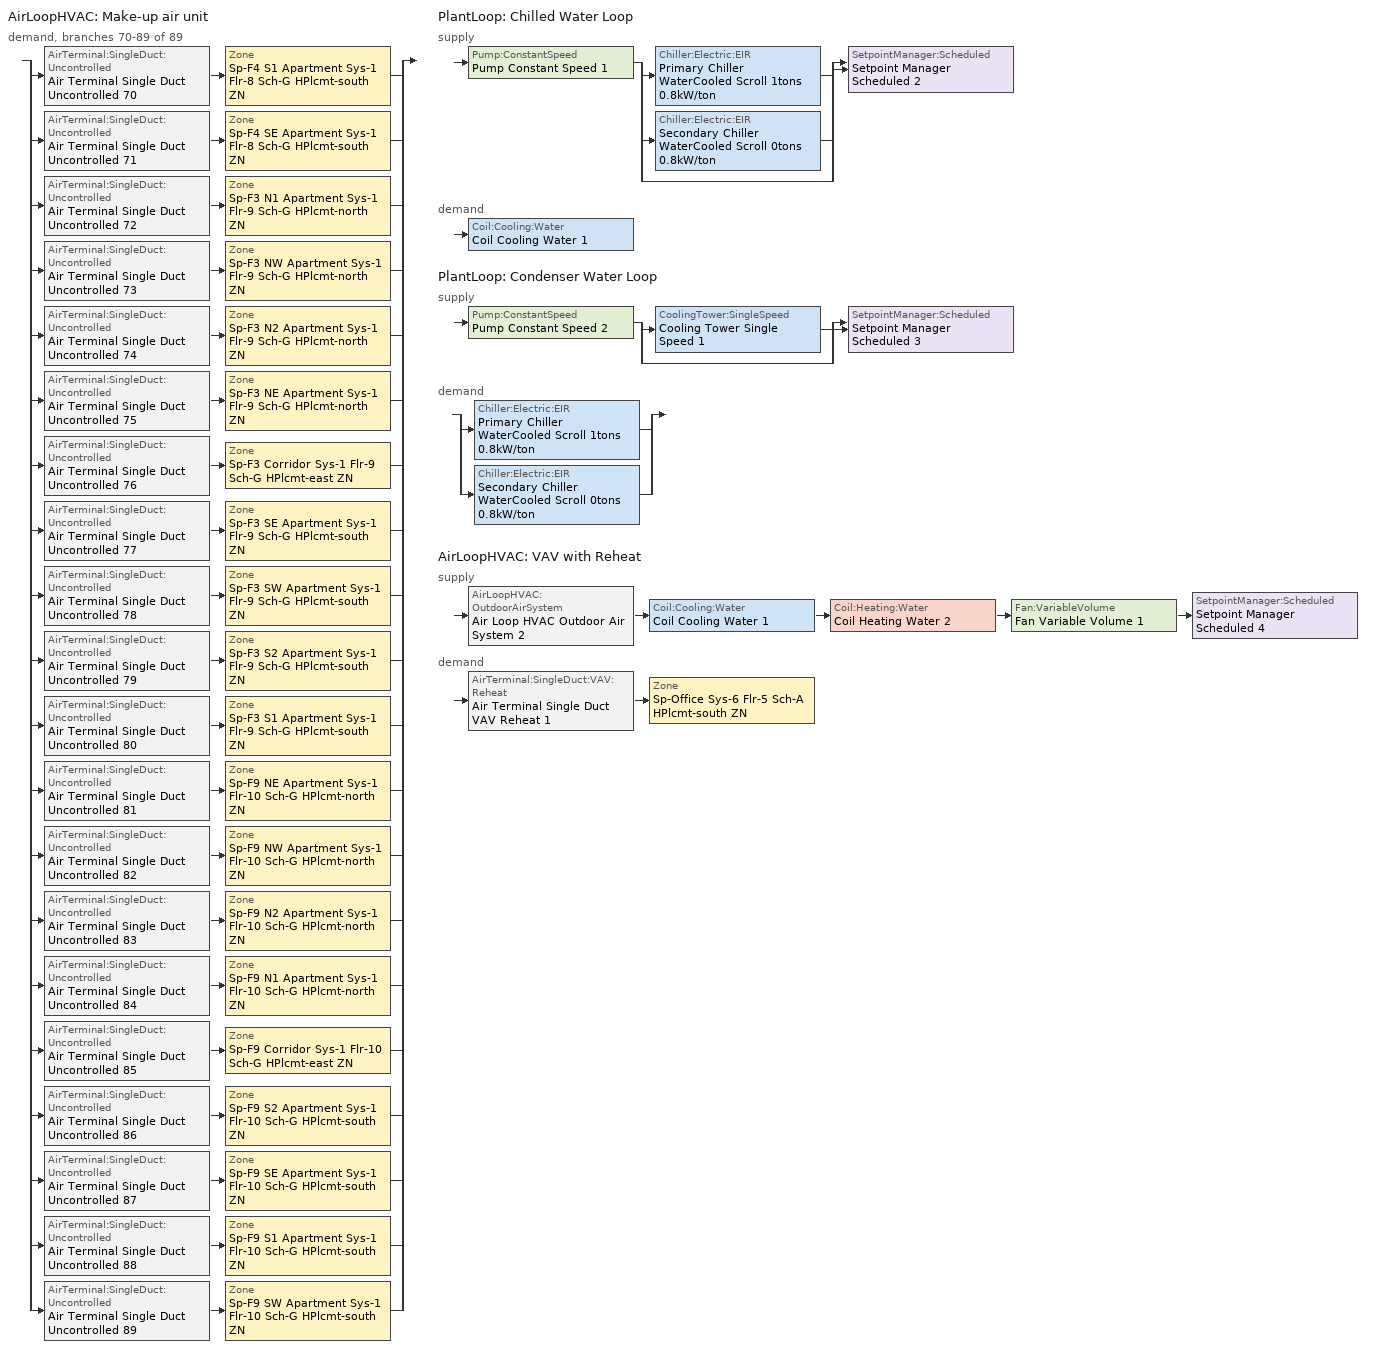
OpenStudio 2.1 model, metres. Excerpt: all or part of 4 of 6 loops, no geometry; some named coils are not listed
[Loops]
AirLoopHVAC 'Make-up air unit'
 demand, branches 70-89 of 89: split
  | AirTerminal:SingleDuct:Uncontrolled 'Air Terminal Single Duct Uncontrolled 70' > Zone 'Sp-F4 S1 Apartment Sys-1 Flr-8 Sch-G HPlcmt-south ZN'
  | AirTerminal:SingleDuct:Uncontrolled 'Air Terminal Single Duct Uncontrolled 71' > Zone 'Sp-F4 SE Apartment Sys-1 Flr-8 Sch-G HPlcmt-south ZN'
  | AirTerminal:SingleDuct:Uncontrolled 'Air Terminal Single Duct Uncontrolled 72' > Zone 'Sp-F3 N1 Apartment Sys-1 Flr-9 Sch-G HPlcmt-north ZN'
  | AirTerminal:SingleDuct:Uncontrolled 'Air Terminal Single Duct Uncontrolled 73' > Zone 'Sp-F3 NW Apartment Sys-1 Flr-9 Sch-G HPlcmt-north ZN'
  | AirTerminal:SingleDuct:Uncontrolled 'Air Terminal Single Duct Uncontrolled 74' > Zone 'Sp-F3 N2 Apartment Sys-1 Flr-9 Sch-G HPlcmt-north ZN'
  | AirTerminal:SingleDuct:Uncontrolled 'Air Terminal Single Duct Uncontrolled 75' > Zone 'Sp-F3 NE Apartment Sys-1 Flr-9 Sch-G HPlcmt-north ZN'
  | AirTerminal:SingleDuct:Uncontrolled 'Air Terminal Single Duct Uncontrolled 76' > Zone 'Sp-F3 Corridor Sys-1 Flr-9 Sch-G HPlcmt-east ZN'
  | AirTerminal:SingleDuct:Uncontrolled 'Air Terminal Single Duct Uncontrolled 77' > Zone 'Sp-F3 SE Apartment Sys-1 Flr-9 Sch-G HPlcmt-south ZN'
  | AirTerminal:SingleDuct:Uncontrolled 'Air Terminal Single Duct Uncontrolled 78' > Zone 'Sp-F3 SW Apartment Sys-1 Flr-9 Sch-G HPlcmt-south ZN'
  | AirTerminal:SingleDuct:Uncontrolled 'Air Terminal Single Duct Uncontrolled 79' > Zone 'Sp-F3 S2 Apartment Sys-1 Flr-9 Sch-G HPlcmt-south ZN'
  | AirTerminal:SingleDuct:Uncontrolled 'Air Terminal Single Duct Uncontrolled 80' > Zone 'Sp-F3 S1 Apartment Sys-1 Flr-9 Sch-G HPlcmt-south ZN'
  | AirTerminal:SingleDuct:Uncontrolled 'Air Terminal Single Duct Uncontrolled 81' > Zone 'Sp-F9 NE Apartment Sys-1 Flr-10 Sch-G HPlcmt-north ZN'
  | AirTerminal:SingleDuct:Uncontrolled 'Air Terminal Single Duct Uncontrolled 82' > Zone 'Sp-F9 NW Apartment Sys-1 Flr-10 Sch-G HPlcmt-north ZN'
  | AirTerminal:SingleDuct:Uncontrolled 'Air Terminal Single Duct Uncontrolled 83' > Zone 'Sp-F9 N2 Apartment Sys-1 Flr-10 Sch-G HPlcmt-north ZN'
  | AirTerminal:SingleDuct:Uncontrolled 'Air Terminal Single Duct Uncontrolled 84' > Zone 'Sp-F9 N1 Apartment Sys-1 Flr-10 Sch-G HPlcmt-north ZN'
  | AirTerminal:SingleDuct:Uncontrolled 'Air Terminal Single Duct Uncontrolled 85' > Zone 'Sp-F9 Corridor Sys-1 Flr-10 Sch-G HPlcmt-east ZN'
  | AirTerminal:SingleDuct:Uncontrolled 'Air Terminal Single Duct Uncontrolled 86' > Zone 'Sp-F9 S2 Apartment Sys-1 Flr-10 Sch-G HPlcmt-south ZN'
  | AirTerminal:SingleDuct:Uncontrolled 'Air Terminal Single Duct Uncontrolled 87' > Zone 'Sp-F9 SE Apartment Sys-1 Flr-10 Sch-G HPlcmt-south ZN'
  | AirTerminal:SingleDuct:Uncontrolled 'Air Terminal Single Duct Uncontrolled 88' > Zone 'Sp-F9 S1 Apartment Sys-1 Flr-10 Sch-G HPlcmt-south ZN'
  | AirTerminal:SingleDuct:Uncontrolled 'Air Terminal Single Duct Uncontrolled 89' > Zone 'Sp-F9 SW Apartment Sys-1 Flr-10 Sch-G HPlcmt-south ZN'
PlantLoop 'Chilled Water Loop'
 supply: Pump:ConstantSpeed 'Pump Constant Speed 1' > split
  | Chiller:Electric:EIR 'Primary Chiller WaterCooled Scroll 1tons 0.8kW/ton'
  | Chiller:Electric:EIR 'Secondary Chiller WaterCooled Scroll 0tons 0.8kW/ton'
  | bypass
  join > SetpointManager:Scheduled 'Setpoint Manager Scheduled 2'
 demand: Coil:Cooling:Water 'Coil Cooling Water 1'
PlantLoop 'Condenser Water Loop'
 supply: Pump:ConstantSpeed 'Pump Constant Speed 2' > split
  | CoolingTower:SingleSpeed 'Cooling Tower Single Speed 1'
  | bypass
  join > SetpointManager:Scheduled 'Setpoint Manager Scheduled 3'
 demand: split
  | Chiller:Electric:EIR 'Primary Chiller WaterCooled Scroll 1tons 0.8kW/ton'
  | Chiller:Electric:EIR 'Secondary Chiller WaterCooled Scroll 0tons 0.8kW/ton'
AirLoopHVAC 'VAV with Reheat'
 supply: AirLoopHVAC:OutdoorAirSystem 'Air Loop HVAC Outdoor Air System 2' > Coil:Cooling:Water 'Coil Cooling Water 1' > Coil:Heating:Water 'Coil Heating Water 2' > Fan:VariableVolume 'Fan Variable Volume 1' > SetpointManager:Scheduled 'Setpoint Manager Scheduled 4'
 demand: AirTerminal:SingleDuct:VAV:Reheat 'Air Terminal Single Duct VAV Reheat 1' > Zone 'Sp-Office Sys-6 Flr-5 Sch-A HPlcmt-south ZN'
[Sizing:Zone] Zone Cooling Design Supply Air Temperature Input Method=SupplyAirTemperature; Zone Cooling Design Supply Air Temperature {C}=13; Zone Cooling Design Supply Air Temperature Difference {deltaC}=11.11; Zone Heating Design Supply Air Temperature Input Method=SupplyAirTemperature; Zone Heating Design Supply Air Temperature {C}=43; Zone Heating Design Supply Air Temperature Difference {deltaC}=11.11; Zone Cooling Design Supply Air Humidity Ratio {kg-H2O/kg-air}=0.0085; Zone Heating Design Supply Air Humidity Ratio {kg-H2O/kg-air}=0.008; Zone Heating Sizing Factor=1.3; Zone Cooling Sizing Factor=1.1; Cooling Design Air Flow Method=DesignDay; Heating Design Air Flow Method=DesignDay; Account for Dedicated Outdoor Air System=No; Dedicated Outdoor Air System Control Strategy=NeutralSupplyAir; Dedicated Outdoor Air Low Setpoint Temperature for Design {C}=autosize; Dedicated Outdoor Air High Setpoint Temperature for Design {C}=autosize
Sp-F4 S1 Apartment Sys-1 Flr-8 Sch-G HPlcmt-south ZN; Sp-F4 SE Apartment Sys-1 Flr-8 Sch-G HPlcmt-south ZN; Sp-F3 N1 Apartment Sys-1 Flr-9 Sch-G HPlcmt-north ZN; Sp-F3 NW Apartment Sys-1 Flr-9 Sch-G HPlcmt-north ZN; Sp-F3 N2 Apartment Sys-1 Flr-9 Sch-G HPlcmt-north ZN; Sp-F3 NE Apartment Sys-1 Flr-9 Sch-G HPlcmt-north ZN; Sp-F3 Corridor Sys-1 Flr-9 Sch-G HPlcmt-east ZN; Sp-F3 SE Apartment Sys-1 Flr-9 Sch-G HPlcmt-south ZN; Sp-F3 SW Apartment Sys-1 Flr-9 Sch-G HPlcmt-south ZN; Sp-F3 S2 Apartment Sys-1 Flr-9 Sch-G HPlcmt-south ZN; Sp-F3 S1 Apartment Sys-1 Flr-9 Sch-G HPlcmt-south ZN; Sp-F9 NE Apartment Sys-1 Flr-10 Sch-G HPlcmt-north ZN; Sp-F9 NW Apartment Sys-1 Flr-10 Sch-G HPlcmt-north ZN; Sp-F9 N2 Apartment Sys-1 Flr-10 Sch-G HPlcmt-north ZN; Sp-F9 N1 Apartment Sys-1 Flr-10 Sch-G HPlcmt-north ZN; Sp-F9 Corridor Sys-1 Flr-10 Sch-G HPlcmt-east ZN; Sp-F9 S2 Apartment Sys-1 Flr-10 Sch-G HPlcmt-south ZN; Sp-F9 SE Apartment Sys-1 Flr-10 Sch-G HPlcmt-south ZN; Sp-F9 S1 Apartment Sys-1 Flr-10 Sch-G HPlcmt-south ZN; Sp-F9 SW Apartment Sys-1 Flr-10 Sch-G HPlcmt-south ZN; Sp-Office Sys-6 Flr-5 Sch-A HPlcmt-south ZN
[Zone equipment]
Sp-F4 S1 Apartment Sys-1 Flr-8 Sch-G HPlcmt-south ZN: Sp-F4 S1 Apartment Sys-1 Flr-8 Sch-G HPlcmt-south ZN PTAC, Zone HVAC Baseboard Convective Water 70, Air Terminal Single Duct Uncontrolled 70
Sp-F4 SE Apartment Sys-1 Flr-8 Sch-G HPlcmt-south ZN: Sp-F4 SE Apartment Sys-1 Flr-8 Sch-G HPlcmt-south ZN PTAC, Zone HVAC Baseboard Convective Water 71, Air Terminal Single Duct Uncontrolled 71
Sp-F3 N1 Apartment Sys-1 Flr-9 Sch-G HPlcmt-north ZN: Sp-F3 N1 Apartment Sys-1 Flr-9 Sch-G HPlcmt-north ZN PTAC, Zone HVAC Baseboard Convective Water 72, Air Terminal Single Duct Uncontrolled 72
Sp-F3 NW Apartment Sys-1 Flr-9 Sch-G HPlcmt-north ZN: Sp-F3 NW Apartment Sys-1 Flr-9 Sch-G HPlcmt-north ZN PTAC, Zone HVAC Baseboard Convective Water 73, Air Terminal Single Duct Uncontrolled 73
Sp-F3 N2 Apartment Sys-1 Flr-9 Sch-G HPlcmt-north ZN: Sp-F3 N2 Apartment Sys-1 Flr-9 Sch-G HPlcmt-north ZN PTAC, Zone HVAC Baseboard Convective Water 74, Air Terminal Single Duct Uncontrolled 74
Sp-F3 NE Apartment Sys-1 Flr-9 Sch-G HPlcmt-north ZN: Sp-F3 NE Apartment Sys-1 Flr-9 Sch-G HPlcmt-north ZN PTAC, Zone HVAC Baseboard Convective Water 75, Air Terminal Single Duct Uncontrolled 75
Sp-F3 Corridor Sys-1 Flr-9 Sch-G HPlcmt-east ZN: Sp-F3 Corridor Sys-1 Flr-9 Sch-G HPlcmt-east ZN PTAC, Zone HVAC Baseboard Convective Water 76, Air Terminal Single Duct Uncontrolled 76
Sp-F3 SE Apartment Sys-1 Flr-9 Sch-G HPlcmt-south ZN: Sp-F3 SE Apartment Sys-1 Flr-9 Sch-G HPlcmt-south ZN PTAC, Zone HVAC Baseboard Convective Water 77, Air Terminal Single Duct Uncontrolled 77
Sp-F3 SW Apartment Sys-1 Flr-9 Sch-G HPlcmt-south ZN: Sp-F3 SW Apartment Sys-1 Flr-9 Sch-G HPlcmt-south ZN PTAC, Zone HVAC Baseboard Convective Water 78, Air Terminal Single Duct Uncontrolled 78
Sp-F3 S2 Apartment Sys-1 Flr-9 Sch-G HPlcmt-south ZN: Sp-F3 S2 Apartment Sys-1 Flr-9 Sch-G HPlcmt-south ZN PTAC, Zone HVAC Baseboard Convective Water 79, Air Terminal Single Duct Uncontrolled 79
Sp-F3 S1 Apartment Sys-1 Flr-9 Sch-G HPlcmt-south ZN: Sp-F3 S1 Apartment Sys-1 Flr-9 Sch-G HPlcmt-south ZN PTAC, Zone HVAC Baseboard Convective Water 80, Air Terminal Single Duct Uncontrolled 80
Sp-F9 NE Apartment Sys-1 Flr-10 Sch-G HPlcmt-north ZN: Sp-F9 NE Apartment Sys-1 Flr-10 Sch-G HPlcmt-north ZN PTAC, Zone HVAC Baseboard Convective Water 81, Air Terminal Single Duct Uncontrolled 81
Sp-F9 NW Apartment Sys-1 Flr-10 Sch-G HPlcmt-north ZN: Sp-F9 NW Apartment Sys-1 Flr-10 Sch-G HPlcmt-north ZN PTAC, Zone HVAC Baseboard Convective Water 82, Air Terminal Single Duct Uncontrolled 82
Sp-F9 N2 Apartment Sys-1 Flr-10 Sch-G HPlcmt-north ZN: Sp-F9 N2 Apartment Sys-1 Flr-10 Sch-G HPlcmt-north ZN PTAC, Zone HVAC Baseboard Convective Water 83, Air Terminal Single Duct Uncontrolled 83
Sp-F9 N1 Apartment Sys-1 Flr-10 Sch-G HPlcmt-north ZN: Sp-F9 N1 Apartment Sys-1 Flr-10 Sch-G HPlcmt-north ZN PTAC, Zone HVAC Baseboard Convective Water 84, Air Terminal Single Duct Uncontrolled 84
Sp-F9 Corridor Sys-1 Flr-10 Sch-G HPlcmt-east ZN: Sp-F9 Corridor Sys-1 Flr-10 Sch-G HPlcmt-east ZN PTAC, Zone HVAC Baseboard Convective Water 85, Air Terminal Single Duct Uncontrolled 85
Sp-F9 S2 Apartment Sys-1 Flr-10 Sch-G HPlcmt-south ZN: Sp-F9 S2 Apartment Sys-1 Flr-10 Sch-G HPlcmt-south ZN PTAC, Zone HVAC Baseboard Convective Water 86, Air Terminal Single Duct Uncontrolled 86
Sp-F9 SE Apartment Sys-1 Flr-10 Sch-G HPlcmt-south ZN: Sp-F9 SE Apartment Sys-1 Flr-10 Sch-G HPlcmt-south ZN PTAC, Zone HVAC Baseboard Convective Water 87, Air Terminal Single Duct Uncontrolled 87
Sp-F9 S1 Apartment Sys-1 Flr-10 Sch-G HPlcmt-south ZN: Sp-F9 S1 Apartment Sys-1 Flr-10 Sch-G HPlcmt-south ZN PTAC, Zone HVAC Baseboard Convective Water 88, Air Terminal Single Duct Uncontrolled 88
Sp-F9 SW Apartment Sys-1 Flr-10 Sch-G HPlcmt-south ZN: Sp-F9 SW Apartment Sys-1 Flr-10 Sch-G HPlcmt-south ZN PTAC, Zone HVAC Baseboard Convective Water 89, Air Terminal Single Duct Uncontrolled 89
Sp-Office Sys-6 Flr-5 Sch-A HPlcmt-south ZN: Air Terminal Single Duct VAV Reheat 1, Zone HVAC Baseboard Convective Water 90
[PlantLoop] Plant Loop Volume {m3}=Autocalculate; Load Distribution Scheme=Optimal
Chilled Water Loop; Condenser Water Loop
[Sizing:Plant] Loop Design Temperature Difference {deltaC}=6; Sizing Option=NonCoincident; Zone Timesteps in Averaging Window=1; Coincident Sizing Factor Mode=None
Name | Loop Type | Design Loop Exit Temperature {C}
Chilled Water Loop | Cooling | 7
Condenser Water Loop | Condenser | 29
[AirLoopHVAC]
VAV with Reheat: Availability Schedule=VAV with Reheat Occ Sch; Availability Manager=Availability Manager Night Cycle 2; Design Supply Air Flow Rate {m3/s}=AutoSize
[Sizing:System]
VAV with Reheat: Type of Load to Size On=Sensible; Design Outdoor Air Flow Rate {m3/s}=Autosize; Minimum System Air Flow Ratio=0.3; Preheat Design Temperature {C}=7; Preheat Design Humidity Ratio {kg-H2O/kg-Air}=0.008; Precool Design Temperature {C}=13; Precool Design Humidity Ratio {kg-H2O/kg-Air}=0.008; Central Cooling Design Supply Air Temperature {C}=13; Central Heating Design Supply Air Temperature {C}=13.1; Sizing Option=NonCoincident; 100% Outdoor Air in Cooling=No; 100% Outdoor Air in Heating=No; Central Cooling Design Supply Air Humidity Ratio {kg-H2O/kg-Air}=0.0085; Central Heating Design Supply Air Humidity Ratio {kg-H2O/kg-Air}=0.008; Cooling Design Air Flow Method=DesignDay; Cooling Design Air Flow Rate {m3/s}=0; Heating Design Air Flow Method=DesignDay; Heating Design Air Flow Rate {m3/s}=0; System Outdoor Air Method=ZoneSum; Zone Maximum Outdoor Air Fraction=1; Cooling Supply Air Flow Rate Per Floor Area {m3/s-m2}=0.00996765; Cooling Fraction of Autosized Cooling Supply Air Flow Rate=1; Cooling Supply Air Flow Rate Per Unit Cooling Capacity {m3/s-W}=3.94755e-05; Heating Supply Air Flow Rate Per Floor Area {m3/s-m2}=0.00996765; Heating Fraction of Autosized Heating Supply Air Flow Rate=1; Heating Fraction of Autosized Cooling Supply Air Flow Rate=1; Heating Supply Air Flow Rate Per Unit Heating Capacity {m3/s-W}=3.15882e-05; Cooling Design Capacity Method=CoolingDesignCapacity; Cooling Design Capacity {W}=autosize; Cooling Design Capacity Per Floor Area {W/m2}=234.7; Fraction of Autosized Cooling Design Capacity=1; Heating Design Capacity Method=HeatingDesignCapacity; Heating Design Capacity {W}=autosize; Heating Design Capacity Per Floor Area {W/m2}=157; Fraction of Autosized Heating Design Capacity=1; Central Cooling Capacity Control Method=OnOff
[Fan:ConstantVolume] Availability Schedule=Always On Discrete; Fan Efficiency=0.39975; Pressure Rise {Pa}=640; Maximum Flow Rate {m3/s}=AutoSize; Motor Efficiency=0.615
Fan Constant Volume 71; Fan Constant Volume 72; Fan Constant Volume 73; Fan Constant Volume 74; Fan Constant Volume 75; Fan Constant Volume 76; Fan Constant Volume 77; Fan Constant Volume 78; Fan Constant Volume 79; Fan Constant Volume 80; Fan Constant Volume 81; Fan Constant Volume 82; Fan Constant Volume 83; Fan Constant Volume 84; Fan Constant Volume 85; Fan Constant Volume 86; Fan Constant Volume 87; Fan Constant Volume 88; Fan Constant Volume 89; Fan Constant Volume 90
[Coil:Cooling:DX:SingleSpeed] Availability Schedule=Always On Discrete; Rated Total Cooling Capacity {W}=autosize; Rated Sensible Heat Ratio=autosize; Rated Air Flow Rate {m3/s}=autosize; Rated Evaporator Fan Power Per Volume Flow Rate {W/(m3/s)}=773.3; Condenser Type=AirCooled; Evaporative Condenser Effectiveness=0; Evaporative Condenser Air Flow Rate {m3/s}=Autosize; Evaporative Condenser Pump Rated Power Consumption {W}=Autosize; Crankcase Heater Capacity {W}=0; Maximum Outdoor Dry-Bulb Temperature for Crankcase Heater Operation {C}=0; Basin Heater Capacity {W/K}=0; Basin Heater Setpoint Temperature {C}=10
Name | Rated COP {W/W} | Total Cooling Capacity Function of Temperature Curve | Total Cooling Capacity Function of Flow Fraction Curve | Energy Input Ratio Function of Temperature Curve | Energy Input Ratio Function of Flow Fraction Curve | Part Load Fraction Correlation Curve
Coil Cooling DX Single Speed 71 9kBtu/hr 10.7EER | 3.61874 | DXCOOL-NECB2011-REF-CAPFT 68 | DXCOOL-NECB2011-REF-CAPFFLOW 68 | DXCOOL-NECB2011-REF-COOLEIRFT 68 | DXCOOL-NECB2011-REF-COOLEIRFFLOW 68 | DXCOOL-NECB2011-REF-COOLPLFFPLR 68
Coil Cooling DX Single Speed 72 11kBtu/hr 10.1EER | 3.41901 | DXCOOL-NECB2011-REF-CAPFT 69 | DXCOOL-NECB2011-REF-CAPFFLOW 69 | DXCOOL-NECB2011-REF-COOLEIRFT 69 | DXCOOL-NECB2011-REF-COOLEIRFFLOW 69 | DXCOOL-NECB2011-REF-COOLPLFFPLR 69
Coil Cooling DX Single Speed 73 5kBtu/hr 11.0EER | 3.72556 | DXCOOL-NECB2011-REF-CAPFT 70 | DXCOOL-NECB2011-REF-CAPFFLOW 70 | DXCOOL-NECB2011-REF-COOLEIRFT 70 | DXCOOL-NECB2011-REF-COOLEIRFFLOW 70 | DXCOOL-NECB2011-REF-COOLPLFFPLR 70
Coil Cooling DX Single Speed 74 9kBtu/hr 10.5EER | 3.56161 | DXCOOL-NECB2011-REF-CAPFT 71 | DXCOOL-NECB2011-REF-CAPFFLOW 71 | DXCOOL-NECB2011-REF-COOLEIRFT 71 | DXCOOL-NECB2011-REF-COOLEIRFFLOW 71 | DXCOOL-NECB2011-REF-COOLPLFFPLR 71
Coil Cooling DX Single Speed 75 5kBtu/hr 11.0EER | 3.72546 | DXCOOL-NECB2011-REF-CAPFT 72 | DXCOOL-NECB2011-REF-CAPFFLOW 72 | DXCOOL-NECB2011-REF-COOLEIRFT 72 | DXCOOL-NECB2011-REF-COOLEIRFFLOW 72 | DXCOOL-NECB2011-REF-COOLPLFFPLR 72
Coil Cooling DX Single Speed 76 8kBtu/hr 10.7EER | 3.62221 | DXCOOL-NECB2011-REF-CAPFT 73 | DXCOOL-NECB2011-REF-CAPFFLOW 73 | DXCOOL-NECB2011-REF-COOLEIRFT 73 | DXCOOL-NECB2011-REF-COOLEIRFFLOW 73 | DXCOOL-NECB2011-REF-COOLPLFFPLR 73
Coil Cooling DX Single Speed 77 6kBtu/hr 11.0EER | 3.72633 | DXCOOL-NECB2011-REF-CAPFT 74 | DXCOOL-NECB2011-REF-CAPFFLOW 74 | DXCOOL-NECB2011-REF-COOLEIRFT 74 | DXCOOL-NECB2011-REF-COOLEIRFFLOW 74 | DXCOOL-NECB2011-REF-COOLPLFFPLR 74
Coil Cooling DX Single Speed 78 11kBtu/hr 10.1EER | 3.41681 | DXCOOL-NECB2011-REF-CAPFT 75 | DXCOOL-NECB2011-REF-CAPFFLOW 75 | DXCOOL-NECB2011-REF-COOLEIRFT 75 | DXCOOL-NECB2011-REF-COOLEIRFFLOW 75 | DXCOOL-NECB2011-REF-COOLPLFFPLR 75
Coil Cooling DX Single Speed 79 11kBtu/hr 10.1EER | 3.42003 | DXCOOL-NECB2011-REF-CAPFT 76 | DXCOOL-NECB2011-REF-CAPFFLOW 76 | DXCOOL-NECB2011-REF-COOLEIRFT 76 | DXCOOL-NECB2011-REF-COOLEIRFFLOW 76 | DXCOOL-NECB2011-REF-COOLPLFFPLR 76
Coil Cooling DX Single Speed 80 9kBtu/hr 10.7EER | 3.61433 | DXCOOL-NECB2011-REF-CAPFT 78 | DXCOOL-NECB2011-REF-CAPFFLOW 78 | DXCOOL-NECB2011-REF-COOLEIRFT 78 | DXCOOL-NECB2011-REF-COOLEIRFFLOW 78 | DXCOOL-NECB2011-REF-COOLPLFFPLR 78
Coil Cooling DX Single Speed 81 8kBtu/hr 10.7EER | 3.62067 | DXCOOL-NECB2011-REF-CAPFT 79 | DXCOOL-NECB2011-REF-CAPFFLOW 79 | DXCOOL-NECB2011-REF-COOLEIRFT 79 | DXCOOL-NECB2011-REF-COOLEIRFFLOW 79 | DXCOOL-NECB2011-REF-COOLPLFFPLR 79
Coil Cooling DX Single Speed 82 8kBtu/hr 10.7EER | 3.62882 | DXCOOL-NECB2011-REF-CAPFT 80 | DXCOOL-NECB2011-REF-CAPFFLOW 80 | DXCOOL-NECB2011-REF-COOLEIRFT 80 | DXCOOL-NECB2011-REF-COOLEIRFFLOW 80 | DXCOOL-NECB2011-REF-COOLPLFFPLR 80
Coil Cooling DX Single Speed 83 10kBtu/hr 10.5EER | 3.54534 | DXCOOL-NECB2011-REF-CAPFT 81 | DXCOOL-NECB2011-REF-CAPFFLOW 81 | DXCOOL-NECB2011-REF-COOLEIRFT 81 | DXCOOL-NECB2011-REF-COOLEIRFFLOW 81 | DXCOOL-NECB2011-REF-COOLPLFFPLR 81
Coil Cooling DX Single Speed 84 5kBtu/hr 11.0EER | 3.72577 | DXCOOL-NECB2011-REF-CAPFT 82 | DXCOOL-NECB2011-REF-CAPFFLOW 82 | DXCOOL-NECB2011-REF-COOLEIRFT 82 | DXCOOL-NECB2011-REF-COOLEIRFFLOW 82 | DXCOOL-NECB2011-REF-COOLPLFFPLR 82
Coil Cooling DX Single Speed 85 5kBtu/hr 11.0EER | 3.72578 | DXCOOL-NECB2011-REF-CAPFT 83 | DXCOOL-NECB2011-REF-CAPFFLOW 83 | DXCOOL-NECB2011-REF-COOLEIRFT 83 | DXCOOL-NECB2011-REF-COOLEIRFFLOW 83 | DXCOOL-NECB2011-REF-COOLPLFFPLR 83
Coil Cooling DX Single Speed 86 6kBtu/hr 11.0EER | 3.72646 | DXCOOL-NECB2011-REF-CAPFT 84 | DXCOOL-NECB2011-REF-CAPFFLOW 84 | DXCOOL-NECB2011-REF-COOLEIRFT 84 | DXCOOL-NECB2011-REF-COOLEIRFFLOW 84 | DXCOOL-NECB2011-REF-COOLPLFFPLR 84
Coil Cooling DX Single Speed 87 9kBtu/hr 10.6EER | 3.60338 | DXCOOL-NECB2011-REF-CAPFT 85 | DXCOOL-NECB2011-REF-CAPFFLOW 85 | DXCOOL-NECB2011-REF-COOLEIRFT 85 | DXCOOL-NECB2011-REF-COOLEIRFFLOW 85 | DXCOOL-NECB2011-REF-COOLPLFFPLR 85
Coil Cooling DX Single Speed 88 11kBtu/hr 10.1EER | 3.4075 | DXCOOL-NECB2011-REF-CAPFT 86 | DXCOOL-NECB2011-REF-CAPFFLOW 86 | DXCOOL-NECB2011-REF-COOLEIRFT 86 | DXCOOL-NECB2011-REF-COOLEIRFFLOW 86 | DXCOOL-NECB2011-REF-COOLPLFFPLR 86
Coil Cooling DX Single Speed 89 9kBtu/hr 10.7EER | 3.60947 | DXCOOL-NECB2011-REF-CAPFT 87 | DXCOOL-NECB2011-REF-CAPFFLOW 87 | DXCOOL-NECB2011-REF-COOLEIRFT 87 | DXCOOL-NECB2011-REF-COOLEIRFFLOW 87 | DXCOOL-NECB2011-REF-COOLPLFFPLR 87
Coil Cooling DX Single Speed 90 12kBtu/hr 10.0EER | 3.40116 | DXCOOL-NECB2011-REF-CAPFT 89 | DXCOOL-NECB2011-REF-CAPFFLOW 89 | DXCOOL-NECB2011-REF-COOLEIRFT 89 | DXCOOL-NECB2011-REF-COOLEIRFFLOW 89 | DXCOOL-NECB2011-REF-COOLPLFFPLR 89
[Controller:OutdoorAir]
Controller Outdoor Air 2: Minimum Outdoor Air Flow Rate {m3/s}=0; Maximum Outdoor Air Flow Rate {m3/s}=Autosize; Economizer Control Type=NoEconomizer; Economizer Control Action Type=ModulateFlow; Economizer Maximum Limit Dry-Bulb Temperature {C}=28; Economizer Maximum Limit Enthalpy {J/kg}=64000; Economizer Minimum Limit Dry-Bulb Temperature {C}=-100; Lockout Type=NoLockout; Minimum Limit Type=FixedMinimum; Minimum Outdoor Air Schedule=VAV with Reheat Occ Sch; Controller Mechanical Ventilation=Controller Mechanical Ventilation 2; High Humidity Control=No; Heat Recovery Bypass Control Type=BypassWhenWithinEconomizerLimits
[Controller:MechanicalVentilation]
Controller Mechanical Ventilation 2: Availability Schedule=Always On Discrete; System Outdoor Air Method=ZoneSum
[AirLoopHVAC:OutdoorAirSystem]
Air Loop HVAC Outdoor Air System 2: Controller=Controller Outdoor Air 2
[Controller:WaterCoil]
Controller Water Coil 3: Water Coil=Coil Cooling Water 1; Action=Reverse; Minimum Actuated Flow {m3/s}=0
[SetpointManager:Scheduled] Control Variable=Temperature
Name | Schedule
Setpoint Manager Scheduled 2 | CHW Temp
Setpoint Manager Scheduled 3 | CW Temp
Setpoint Manager Scheduled 4 | Supply Air Temp
[Coil:Heating:Electric] Availability Schedule=ON_OFF_ALWAYS_OFF
Coil Heating Electric 70; Coil Heating Electric 71; Coil Heating Electric 72; Coil Heating Electric 73; Coil Heating Electric 74; Coil Heating Electric 75; Coil Heating Electric 76; Coil Heating Electric 77; Coil Heating Electric 78; Coil Heating Electric 79; Coil Heating Electric 80; Coil Heating Electric 81; Coil Heating Electric 82; Coil Heating Electric 83; Coil Heating Electric 84; Coil Heating Electric 85; Coil Heating Electric 86; Coil Heating Electric 87; Coil Heating Electric 88; Coil Heating Electric 89
[ZoneHVAC:PackagedTerminalAirConditioner] Availability Schedule=Always On Discrete; Supply Air Flow Rate During Cooling Operation {m3/s}=Autosize; Supply Air Flow Rate During Heating Operation {m3/s}=Autosize; Supply Air Flow Rate When No Cooling or Heating is Needed {m3/s}=Autosize; Outdoor Air Flow Rate During Cooling Operation {m3/s}=Autosize; Outdoor Air Flow Rate During Heating Operation {m3/s}=Autosize; Outdoor Air Flow Rate When No Cooling or Heating is Needed {m3/s}=Autosize; Fan Placement=DrawThrough
Name | Supply Air Fan | Heating Coil | Cooling Coil
Sp-F4 S1 Apartment Sys-1 Flr-8 Sch-G HPlcmt-south ZN PTAC | Fan Constant Volume 71 | Coil Heating Electric 70 | Coil Cooling DX Single Speed 71 9kBtu/hr 10.7EER
Sp-F4 SE Apartment Sys-1 Flr-8 Sch-G HPlcmt-south ZN PTAC | Fan Constant Volume 72 | Coil Heating Electric 71 | Coil Cooling DX Single Speed 72 11kBtu/hr 10.1EER
Sp-F3 N1 Apartment Sys-1 Flr-9 Sch-G HPlcmt-north ZN PTAC | Fan Constant Volume 73 | Coil Heating Electric 72 | Coil Cooling DX Single Speed 73 5kBtu/hr 11.0EER
Sp-F3 NW Apartment Sys-1 Flr-9 Sch-G HPlcmt-north ZN PTAC | Fan Constant Volume 74 | Coil Heating Electric 73 | Coil Cooling DX Single Speed 74 9kBtu/hr 10.5EER
Sp-F3 N2 Apartment Sys-1 Flr-9 Sch-G HPlcmt-north ZN PTAC | Fan Constant Volume 75 | Coil Heating Electric 74 | Coil Cooling DX Single Speed 75 5kBtu/hr 11.0EER
Sp-F3 NE Apartment Sys-1 Flr-9 Sch-G HPlcmt-north ZN PTAC | Fan Constant Volume 76 | Coil Heating Electric 75 | Coil Cooling DX Single Speed 76 8kBtu/hr 10.7EER
Sp-F3 Corridor Sys-1 Flr-9 Sch-G HPlcmt-east ZN PTAC | Fan Constant Volume 77 | Coil Heating Electric 76 | Coil Cooling DX Single Speed 77 6kBtu/hr 11.0EER
Sp-F3 SE Apartment Sys-1 Flr-9 Sch-G HPlcmt-south ZN PTAC | Fan Constant Volume 78 | Coil Heating Electric 77 | Coil Cooling DX Single Speed 78 11kBtu/hr 10.1EER
Sp-F3 SW Apartment Sys-1 Flr-9 Sch-G HPlcmt-south ZN PTAC | Fan Constant Volume 79 | Coil Heating Electric 78 | Coil Cooling DX Single Speed 79 11kBtu/hr 10.1EER
Sp-F3 S2 Apartment Sys-1 Flr-9 Sch-G HPlcmt-south ZN PTAC | Fan Constant Volume 80 | Coil Heating Electric 79 | Coil Cooling DX Single Speed 80 9kBtu/hr 10.7EER
Sp-F3 S1 Apartment Sys-1 Flr-9 Sch-G HPlcmt-south ZN PTAC | Fan Constant Volume 81 | Coil Heating Electric 80 | Coil Cooling DX Single Speed 81 8kBtu/hr 10.7EER
Sp-F9 NE Apartment Sys-1 Flr-10 Sch-G HPlcmt-north ZN PTAC | Fan Constant Volume 82 | Coil Heating Electric 81 | Coil Cooling DX Single Speed 82 8kBtu/hr 10.7EER
Sp-F9 NW Apartment Sys-1 Flr-10 Sch-G HPlcmt-north ZN PTAC | Fan Constant Volume 83 | Coil Heating Electric 82 | Coil Cooling DX Single Speed 83 10kBtu/hr 10.5EER
Sp-F9 N2 Apartment Sys-1 Flr-10 Sch-G HPlcmt-north ZN PTAC | Fan Constant Volume 84 | Coil Heating Electric 83 | Coil Cooling DX Single Speed 84 5kBtu/hr 11.0EER
Sp-F9 N1 Apartment Sys-1 Flr-10 Sch-G HPlcmt-north ZN PTAC | Fan Constant Volume 85 | Coil Heating Electric 84 | Coil Cooling DX Single Speed 85 5kBtu/hr 11.0EER
Sp-F9 Corridor Sys-1 Flr-10 Sch-G HPlcmt-east ZN PTAC | Fan Constant Volume 86 | Coil Heating Electric 85 | Coil Cooling DX Single Speed 86 6kBtu/hr 11.0EER
Sp-F9 S2 Apartment Sys-1 Flr-10 Sch-G HPlcmt-south ZN PTAC | Fan Constant Volume 87 | Coil Heating Electric 86 | Coil Cooling DX Single Speed 87 9kBtu/hr 10.6EER
Sp-F9 SE Apartment Sys-1 Flr-10 Sch-G HPlcmt-south ZN PTAC | Fan Constant Volume 88 | Coil Heating Electric 87 | Coil Cooling DX Single Speed 88 11kBtu/hr 10.1EER
Sp-F9 S1 Apartment Sys-1 Flr-10 Sch-G HPlcmt-south ZN PTAC | Fan Constant Volume 89 | Coil Heating Electric 88 | Coil Cooling DX Single Speed 89 9kBtu/hr 10.7EER
Sp-F9 SW Apartment Sys-1 Flr-10 Sch-G HPlcmt-south ZN PTAC | Fan Constant Volume 90 | Coil Heating Electric 89 | Coil Cooling DX Single Speed 90 12kBtu/hr 10.0EER
[AirTerminal:SingleDuct:Uncontrolled] Availability Schedule=Always On Discrete; Maximum Air Flow Rate {m3/s}=AutoSize
Air Terminal Single Duct Uncontrolled 70; Air Terminal Single Duct Uncontrolled 71; Air Terminal Single Duct Uncontrolled 72; Air Terminal Single Duct Uncontrolled 73; Air Terminal Single Duct Uncontrolled 74; Air Terminal Single Duct Uncontrolled 75; Air Terminal Single Duct Uncontrolled 76; Air Terminal Single Duct Uncontrolled 77; Air Terminal Single Duct Uncontrolled 78; Air Terminal Single Duct Uncontrolled 79; Air Terminal Single Duct Uncontrolled 80; Air Terminal Single Duct Uncontrolled 81; Air Terminal Single Duct Uncontrolled 82; Air Terminal Single Duct Uncontrolled 83; Air Terminal Single Duct Uncontrolled 84; Air Terminal Single Duct Uncontrolled 85; Air Terminal Single Duct Uncontrolled 86; Air Terminal Single Duct Uncontrolled 87; Air Terminal Single Duct Uncontrolled 88; Air Terminal Single Duct Uncontrolled 89
[Pump:ConstantSpeed] Rated Flow Rate {m3/s}=autosize; Rated Pump Head {Pa}=179352; Rated Power Consumption {W}=autosize; Fraction of Motor Inefficiencies to Fluid Stream=0; Pump Control Type=Intermittent
Name | Motor Efficiency
Pump Constant Speed 1 | 0.7
Pump Constant Speed 2 | 0.855
[Chiller:Electric:EIR] Reference COP {W/W}=4.5032; Minimum Part Load Ratio=0.25; Minimum Unloading Ratio=0.25; Condenser Type=WaterCooled; Chiller Flow Mode=LeavingSetpointModulated; Design Heat Recovery Water Flow Rate {m3/s}=0; Sizing Factor=1; Basin Heater Capacity {W/K}=0; Basin Heater Setpoint Temperature {C}=10
Name | Reference Capacity {W} | Cooling Capacity Function of Temperature Curve | Electric Input to Cooling Output Ratio Function of Temperature Curve | Electric Input to Cooling Output Ratio Function of Part Load Ratio Curve
Primary Chiller WaterCooled Scroll 1tons 0.8kW/ton | 4592.31 | WaterCooled_Scroll_CAPFT_NECB2011 | WaterCooled_Scroll_EIRFT_NECB2011 | WaterCooled_Scroll_EIRFPLR_NECB2011
Secondary Chiller WaterCooled Scroll 0tons 0.8kW/ton | 0.001 | WaterCooled_Scroll_CAPFT_NECB2011 1 | WaterCooled_Scroll_EIRFT_NECB2011 1 | WaterCooled_Scroll_EIRFPLR_NECB2011 1
[CoolingTower:SingleSpeed]
Cooling Tower Single Speed 1: Design Water Flow Rate {m3/s}=autosize; Design Air Flow Rate {m3/s}=autosize; Fan Power at Design Air Flow Rate {W}=84.1815; U-Factor Times Area Value at Design Air Flow Rate {W/K}=autosize; Air Flow Rate in Free Convection Regime {m3/s}=autosize; U-Factor Times Area Value at Free Convection Air Flow Rate {W/K}=autosize; Performance Input Method=UFactorTimesAreaAndDesignWaterFlowRate; Free Convection Capacity {W}=0; Basin Heater Capacity {W/K}=0; Evaporation Loss Mode=LossFactor; Evaporation Loss Factor {percent/K}=0.2; Drift Loss Percent {percent}=0.008; Blowdown Calculation Mode=ConcentrationRatio; Blowdown Concentration Ratio=3; Capacity Control=FanCycling; Number of Cells=1; Cell Control=MinimalCell; Cell Minimum  Water Flow Rate Fraction=0.33; Cell Maximum Water Flow Rate Fraction=2.5; Sizing Factor=1
[Fan:VariableVolume]
Fan Variable Volume 1: Availability Schedule=Always On Discrete; Fan Efficiency=0.549965; Pressure Rise {Pa}=1458.33; Maximum Flow Rate {m3/s}=Autosize; Fan Power Minimum Flow Rate Input Method=Fraction; Fan Power Minimum Flow Fraction=0.68; Fan Power Minimum Air Flow Rate {m3/s}=0; Motor Efficiency=0.8461; Motor In Airstream Fraction=1; Fan Power Coefficient 1=-2.4176; Fan Power Coefficient 2=9.5874; Fan Power Coefficient 3=-11.559; Fan Power Coefficient 4=5.4009; Fan Power Coefficient 5=0
[Coil:Cooling:Water]
Coil Cooling Water 1: Availability Schedule=Always On Discrete
[AirTerminal:SingleDuct:VAV:Reheat]
Air Terminal Single Duct VAV Reheat 1: Availability Schedule=Always On Discrete; Maximum Air Flow Rate {m3/s}=AutoSize; Zone Minimum Air Flow Input Method=Constant; Constant Minimum Air Flow Fraction=0.3; Fixed Minimum Air Flow Rate {m3/s}=0.176497; Reheat Coil=Coil Heating Water 3; Maximum Hot Water or Steam Flow Rate {m3/s}=AutoSize; Minimum Hot Water or Steam Flow Rate {m3/s}=0; Convergence Tolerance=0.001; Damper Heating Action=Normal; Maximum Flow per Zone Floor Area During Reheat {m3/s-m2}=AutoSize; Maximum Flow Fraction During Reheat=AutoSize; Maximum Reheat Air Temperature {C}=43; Control For Outdoor Air=No
[AvailabilityManager:NightCycle]
Availability Manager Night Cycle 2: Control Type=CycleOnAny; Thermostat Tolerance {deltaC}=1; Cycling Run Time {s}=3600
[Schedule:Ruleset]
Name | Default Day Schedule | Summer Design Day Schedule | Winter Design Day Schedule
ON_OFF_ALWAYS_OFF | Schedule Day 3
CHW Temp | Schedule Day 4
CW Temp | Schedule Day 5
Supply Air Temp | Supply Air Temp Default
VAV with Reheat Occ Sch | VAV with Reheat Occ Sch Default | VAV with Reheat Occ Sch Summer Design Day | VAV with Reheat Occ Sch Winter Design Day
[Schedule:Day]
Schedule Day 3; wkdON_OFF_ALWAYS_OFF 1; satON_OFF_ALWAYS_OFF 1; sunON_OFF_ALWAYS_OFF 1: 1, 0, 0, 2, 0, 0, 3, 0, 0, 4, 0, 0, 5, 0, 0, 6, 0, 0, 7, 0, 0, 8, 0, 0, 9, 0, 0, 10, 0, 0, 11, 0, 0, 12, 0, 0, 13, 0, 0, 14, 0, 0, 15, 0, 0, 16, 0, 0, 17, 0, 0, 18, 0, 0, 19, 0, 0, 20, 0, 0, 21, 0, 0, 22, 0, 0, 23, 0, 0, 24, 0, 0
Schedule Day 4; wkdCHW Temp 1; satCHW Temp 1; sunCHW Temp 1: 1, 0, 7, 2, 0, 7, 3, 0, 7, 4, 0, 7, 5, 0, 7, 6, 0, 7, 7, 0, 7, 8, 0, 7, 9, 0, 7, 10, 0, 7, 11, 0, 7, 12, 0, 7, 13, 0, 7, 14, 0, 7, 15, 0, 7, 16, 0, 7, 17, 0, 7, 18, 0, 7, 19, 0, 7, 20, 0, 7, 21, 0, 7, 22, 0, 7, 23, 0, 7, 24, 0, 7
Schedule Day 5; wkdCW Temp 1; satCW Temp 1; sunCW Temp 1: 1, 0, 29, 2, 0, 29, 3, 0, 29, 4, 0, 29, 5, 0, 29, 6, 0, 29, 7, 0, 29, 8, 0, 29, 9, 0, 29, 10, 0, 29, 11, 0, 29, 12, 0, 29, 13, 0, 29, 14, 0, 29, 15, 0, 29, 16, 0, 29, 17, 0, 29, 18, 0, 29, 19, 0, 29, 20, 0, 29, 21, 0, 29, 22, 0, 29, 23, 0, 29, 24, 0, 29
Supply Air Temp Default: 24, 0, 13
VAV with Reheat Occ Sch Default; VAV with Reheat Occ Sch Winter Design Day; VAV with Reheat Occ Sch Summer Design Day: 24, 0, 1
VAV with Reheat Occ Sch Monday; VAV with Reheat Occ Sch Tuesday; VAV with Reheat Occ Sch Wednesday; VAV with Reheat Occ Sch Thursday; VAV with Reheat Occ Sch Friday: 8, 0, 0, 19, 0, 1, 24, 0, 0
VAV with Reheat Occ Sch Saturday; VAV with Reheat Occ Sch Sunday: 24, 0, 0
[Schedule:Rule] Date Specification Type=DateRange; Start Month=1; Start Day=1; End Month=12
Name | Schedule Ruleset | Rule Order | Day Schedule | Apply Sunday | Apply Monday | Apply Tuesday | Apply Wednesday | Apply Thursday | Apply Friday | Apply Saturday | End Day
wkdON_OFF_ALWAYS_OFF rule | ON_OFF_ALWAYS_OFF | 2 | wkdON_OFF_ALWAYS_OFF 1 | No | Yes | Yes | Yes | Yes | Yes | No | 31
satON_OFF_ALWAYS_OFFrule | ON_OFF_ALWAYS_OFF | 1 | satON_OFF_ALWAYS_OFF 1 | No | No | No | No | No | No | Yes | 31
sunON_OFF_ALWAYS_OFFrule | ON_OFF_ALWAYS_OFF | 0 | sunON_OFF_ALWAYS_OFF 1 | Yes | No | No | No | No | No | No | 31
wkdCHW Temp rule | CHW Temp | 2 | wkdCHW Temp 1 | No | Yes | Yes | Yes | Yes | Yes | No | 31
satCHW Temprule | CHW Temp | 1 | satCHW Temp 1 | No | No | No | No | No | No | Yes | 31
sunCHW Temprule | CHW Temp | 0 | sunCHW Temp 1 | Yes | No | No | No | No | No | No | 31
wkdCW Temp rule | CW Temp | 2 | wkdCW Temp 1 | No | Yes | Yes | Yes | Yes | Yes | No | 31
satCW Temprule | CW Temp | 1 | satCW Temp 1 | No | No | No | No | No | No | Yes | 31
sunCW Temprule | CW Temp | 0 | sunCW Temp 1 | Yes | No | No | No | No | No | No | 31
VAV with Reheat Occ Sch Monday Rule | VAV with Reheat Occ Sch | 6 | VAV with Reheat Occ Sch Monday |  | Yes |  |  |  |  |  | 25
VAV with Reheat Occ Sch Tuesday Rule | VAV with Reheat Occ Sch | 5 | VAV with Reheat Occ Sch Tuesday |  |  | Yes |  |  |  |  | 26
VAV with Reheat Occ Sch Wednesday Rule | VAV with Reheat Occ Sch | 4 | VAV with Reheat Occ Sch Wednesday |  |  |  | Yes |  |  |  | 27
VAV with Reheat Occ Sch Thursday Rule | VAV with Reheat Occ Sch | 3 | VAV with Reheat Occ Sch Thursday |  |  |  |  | Yes |  |  | 28
VAV with Reheat Occ Sch Friday Rule | VAV with Reheat Occ Sch | 2 | VAV with Reheat Occ Sch Friday |  |  |  |  |  | Yes |  | 29
VAV with Reheat Occ Sch Saturday Rule | VAV with Reheat Occ Sch | 1 | VAV with Reheat Occ Sch Saturday |  |  |  |  |  |  | Yes | 30
VAV with Reheat Occ Sch Sunday Rule | VAV with Reheat Occ Sch | 0 | VAV with Reheat Occ Sch Sunday | Yes |  |  |  |  |  |  | 31
[Schedule:Constant]
Always On Discrete: Value=1
[Curve:Biquadratic] Minimum Value of y=24
Name | Coefficient1 Constant | Coefficient2 x | Coefficient3 x**2 | Coefficient4 y | Coefficient5 y**2 | Coefficient6 x*y | Minimum Value of x | Maximum Value of x | Maximum Value of y
DXCOOL-NECB2011-REF-CAPFT 68; DXCOOL-NECB2011-REF-CAPFT 69; DXCOOL-NECB2011-REF-CAPFT 70; DXCOOL-NECB2011-REF-CAPFT 71; DXCOOL-NECB2011-REF-CAPFT 72; DXCOOL-NECB2011-REF-CAPFT 73; DXCOOL-NECB2011-REF-CAPFT 74; DXCOOL-NECB2011-REF-CAPFT 75; DXCOOL-NECB2011-REF-CAPFT 76; DXCOOL-NECB2011-REF-CAPFT 78; DXCOOL-NECB2011-REF-CAPFT 79; DXCOOL-NECB2011-REF-CAPFT 80; DXCOOL-NECB2011-REF-CAPFT 81; DXCOOL-NECB2011-REF-CAPFT 82; DXCOOL-NECB2011-REF-CAPFT 83; DXCOOL-NECB2011-REF-CAPFT 84; DXCOOL-NECB2011-REF-CAPFT 85; DXCOOL-NECB2011-REF-CAPFT 86; DXCOOL-NECB2011-REF-CAPFT 87; DXCOOL-NECB2011-REF-CAPFT 89 | 0.867905 | 0.0142459 | 0.00055436 | -0.0075575 | 3.3e-05 | -0.0001918 | 13 | 24 | 46
DXCOOL-NECB2011-REF-COOLEIRFT 68; DXCOOL-NECB2011-REF-COOLEIRFT 69; DXCOOL-NECB2011-REF-COOLEIRFT 70; DXCOOL-NECB2011-REF-COOLEIRFT 71; DXCOOL-NECB2011-REF-COOLEIRFT 72; DXCOOL-NECB2011-REF-COOLEIRFT 73; DXCOOL-NECB2011-REF-COOLEIRFT 74; DXCOOL-NECB2011-REF-COOLEIRFT 75; DXCOOL-NECB2011-REF-COOLEIRFT 76; DXCOOL-NECB2011-REF-COOLEIRFT 78; DXCOOL-NECB2011-REF-COOLEIRFT 79; DXCOOL-NECB2011-REF-COOLEIRFT 80; DXCOOL-NECB2011-REF-COOLEIRFT 81; DXCOOL-NECB2011-REF-COOLEIRFT 82; DXCOOL-NECB2011-REF-COOLEIRFT 83; DXCOOL-NECB2011-REF-COOLEIRFT 84; DXCOOL-NECB2011-REF-COOLEIRFT 85; DXCOOL-NECB2011-REF-COOLEIRFT 86; DXCOOL-NECB2011-REF-COOLEIRFT 87; DXCOOL-NECB2011-REF-COOLEIRFT 89 | 0.116936 | 0.0284933 | -0.0004112 | 0.0214108 | 0.00016103 | -0.0006791 | 13 | 24 | 46
WaterCooled_Scroll_CAPFT_NECB2011; WaterCooled_Scroll_CAPFT_NECB2011 1 | 0.94418 | 0.0337102 | 9.75564e-05 | -0.00322114 | -4.91832e-05 | -0.000177584 | 5 | 10 | 35
WaterCooled_Scroll_EIRFT_NECB2011; WaterCooled_Scroll_EIRFT_NECB2011 1 | 0.727393 | -0.0118922 | 0.000541177 | 0.00187934 | 0.000473461 | -0.000711472 | 5 | 10 | 35
[Curve:Quadratic] Minimum Value of x=0; Maximum Value of x=1
Name | Coefficient1 Constant | Coefficient2 x | Coefficient3 x**2
DXCOOL-NECB2011-REF-CAPFFLOW 68; DXCOOL-NECB2011-REF-COOLEIRFFLOW 68; DXCOOL-NECB2011-REF-CAPFFLOW 69; DXCOOL-NECB2011-REF-COOLEIRFFLOW 69; DXCOOL-NECB2011-REF-CAPFFLOW 70; DXCOOL-NECB2011-REF-COOLEIRFFLOW 70; DXCOOL-NECB2011-REF-CAPFFLOW 71; DXCOOL-NECB2011-REF-COOLEIRFFLOW 71; DXCOOL-NECB2011-REF-CAPFFLOW 72; DXCOOL-NECB2011-REF-COOLEIRFFLOW 72; DXCOOL-NECB2011-REF-CAPFFLOW 73; DXCOOL-NECB2011-REF-COOLEIRFFLOW 73; DXCOOL-NECB2011-REF-CAPFFLOW 74; DXCOOL-NECB2011-REF-COOLEIRFFLOW 74; DXCOOL-NECB2011-REF-CAPFFLOW 75; DXCOOL-NECB2011-REF-COOLEIRFFLOW 75; DXCOOL-NECB2011-REF-CAPFFLOW 76; DXCOOL-NECB2011-REF-COOLEIRFFLOW 76; DXCOOL-NECB2011-REF-CAPFFLOW 78; DXCOOL-NECB2011-REF-COOLEIRFFLOW 78; DXCOOL-NECB2011-REF-CAPFFLOW 79; DXCOOL-NECB2011-REF-COOLEIRFFLOW 79; DXCOOL-NECB2011-REF-CAPFFLOW 80; DXCOOL-NECB2011-REF-COOLEIRFFLOW 80; DXCOOL-NECB2011-REF-CAPFFLOW 81; DXCOOL-NECB2011-REF-COOLEIRFFLOW 81; DXCOOL-NECB2011-REF-CAPFFLOW 82; DXCOOL-NECB2011-REF-COOLEIRFFLOW 82; DXCOOL-NECB2011-REF-CAPFFLOW 83; DXCOOL-NECB2011-REF-COOLEIRFFLOW 83; DXCOOL-NECB2011-REF-CAPFFLOW 84; DXCOOL-NECB2011-REF-COOLEIRFFLOW 84; DXCOOL-NECB2011-REF-CAPFFLOW 85; DXCOOL-NECB2011-REF-COOLEIRFFLOW 85; DXCOOL-NECB2011-REF-CAPFFLOW 86; DXCOOL-NECB2011-REF-COOLEIRFFLOW 86; DXCOOL-NECB2011-REF-CAPFFLOW 87; DXCOOL-NECB2011-REF-COOLEIRFFLOW 87; DXCOOL-NECB2011-REF-CAPFFLOW 89; DXCOOL-NECB2011-REF-COOLEIRFFLOW 89 | 1 | 0 | 0
WaterCooled_Scroll_EIRFPLR_NECB2011; WaterCooled_Scroll_EIRFPLR_NECB2011 1 | 0.04412 | 0.640367 | 0.319555
[Curve:Cubic] Coefficient1 Constant=0.0277; Coefficient2 x=4.9151; Coefficient3 x**2=-8.184; Coefficient4 x**3=4.2702; Minimum Value of x=0.7; Maximum Value of x=1
DXCOOL-NECB2011-REF-COOLPLFFPLR 68; DXCOOL-NECB2011-REF-COOLPLFFPLR 69; DXCOOL-NECB2011-REF-COOLPLFFPLR 70; DXCOOL-NECB2011-REF-COOLPLFFPLR 71; DXCOOL-NECB2011-REF-COOLPLFFPLR 72; DXCOOL-NECB2011-REF-COOLPLFFPLR 73; DXCOOL-NECB2011-REF-COOLPLFFPLR 74; DXCOOL-NECB2011-REF-COOLPLFFPLR 75; DXCOOL-NECB2011-REF-COOLPLFFPLR 76; DXCOOL-NECB2011-REF-COOLPLFFPLR 78; DXCOOL-NECB2011-REF-COOLPLFFPLR 79; DXCOOL-NECB2011-REF-COOLPLFFPLR 80; DXCOOL-NECB2011-REF-COOLPLFFPLR 81; DXCOOL-NECB2011-REF-COOLPLFFPLR 82; DXCOOL-NECB2011-REF-COOLPLFFPLR 83; DXCOOL-NECB2011-REF-COOLPLFFPLR 84; DXCOOL-NECB2011-REF-COOLPLFFPLR 85; DXCOOL-NECB2011-REF-COOLPLFFPLR 86; DXCOOL-NECB2011-REF-COOLPLFFPLR 87; DXCOOL-NECB2011-REF-COOLPLFFPLR 89
